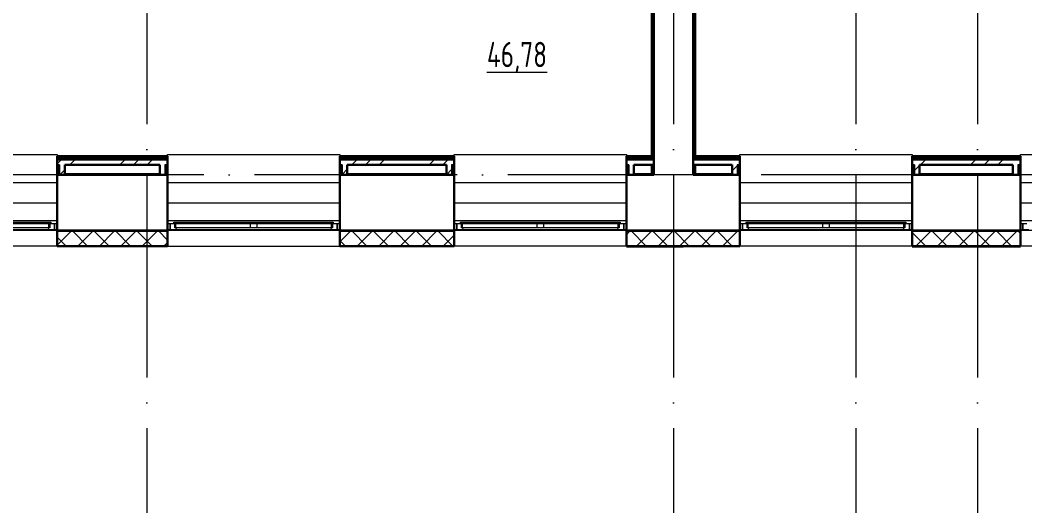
# Model space of a CAD drawing. Header units: millimetres. Extents: x -259793 to 503324, y -44556 to 93494.
# Drawn here: x -54908 to -44989, y -24790 to -19996 of the extents above; entities that cross this region are included whole.
import ezdxf

# ---------------------------------------------------------------- set-up
doc = ezdxf.new("R2010")
doc.units = ezdxf.units.MM
doc.linetypes.add('ADSK_Линия сетки', pattern=[25, 20, -2.5, 0, -2.5])
for name, color, linetype, lineweight in [('_ Окна', 7, 'Continuous', 9), ('Марки помещений', 252, 'Continuous', 20), ('Ограждение', 252, 'Continuous', 9), ('Окна', 252, 'Continuous', 9), ('Оси', 252, 'Continuous', 9), ('Стены внутренние', 7, 'Continuous', 18), ('Стены наружные', 7, 'Continuous', 18), ('Стены штриховка', 7, 'Continuous', 9)]:
    doc.layers.add(name, color=color, linetype=linetype, lineweight=lineweight)
doc.styles.add('GOST Common_3', font='', dxfattribs={"height": 3.5})
doc.styles.get('GOST Common_3').set_extended_font_data('GOST 2.304 type A')

# ---------------------------------------------------------------- blocks, each defined once
blk = doc.blocks.new('1 этаж')
at = {"layer": 'Стены наружные', "lineweight": 9, "true_color": 0x636466}
h = blk.add_hatch(dxfattribs=at)
h.set_pattern_fill('FP_41', color=251, style=0, pattern_type=2)
h.set_pattern_definition([(180, (-32119.82, 96), (-1e-14, -100), [])])
h.paths.add_polyline_path([(-66005.8, -20703.7), (-64730.8, -20703.7), (-64730.8, -20693.7), (-66005.8, -20693.7)])
h.paths.add_polyline_path([(2117.4, -20703.7), (2694.2, -20703.7), (2694.2, -20693.7), (1409.2, -20693.7), (1409.2, -20703.7)])
h.paths.add_polyline_path([(-63030.8, -20703.7), (-61880.8, -20703.7), (-61880.8, -20693.7), (-63030.8, -20693.7)])
h.paths.add_polyline_path([(-752.8, -20703.7), (-290.8, -20703.7), (-290.8, -20693.7), (-1390.8, -20693.7), (-1390.8, -20703.7)])
h.paths.add_polyline_path([(-60180.8, -20703.7), (-59050.8, -20703.7), (-59050.8, -20693.7), (-60180.8, -20693.7)])
h.paths.add_polyline_path([(-3623, -20703.7), (-3090.8, -20703.7), (-3090.8, -20693.7), (-4165.8, -20693.7), (-4165.8, -20703.7)])
h.paths.add_polyline_path([(-57350.8, -20703.7), (-56240.8, -20703.7), (-56240.8, -20693.7), (-57350.8, -20693.7)])
h.paths.add_polyline_path([(-5865.8, -20703.7), (-5865.8, -20693.7), (-6960.8, -20693.7), (-6960.8, -20703.7), (-6493.2, -20703.7)])
h.paths.add_polyline_path([(-54540.8, -20703.7), (-53450.8, -20703.7), (-53450.8, -20693.7), (-54540.8, -20693.7)])
h.paths.add_polyline_path([(-8660.8, -20703.7), (-8660.8, -20693.7), (-9765.8, -20693.7), (-9765.8, -20703.7), (-9363.4, -20703.7)])
h.paths.add_polyline_path([(-51750.8, -20703.7), (-50620.8, -20703.7), (-50620.8, -20693.7), (-51750.8, -20693.7)])
h.paths.add_polyline_path([(-11516, -20703.7), (-11465.8, -20703.7), (-11465.8, -20693.7), (-12545.8, -20693.7), (-12545.8, -20703.7), (-12233.6, -20703.7)])
h.paths.add_polyline_path([(-48920.8, -20703.7), (-47800.8, -20703.7), (-47800.8, -20693.7), (-48920.8, -20693.7)])
h.paths.add_polyline_path([(-14245.8, -20703.7), (-14245.8, -20693.7), (-15320.8, -20693.7), (-15320.8, -20703.7), (-14386.2, -20703.7)])
h.paths.add_polyline_path([(-46100.8, -20703.7), (-45030.8, -20703.7), (-45030.8, -20693.7), (-46100.8, -20693.7)])
h.paths.add_polyline_path([(-17256.4, -20703.7), (-17020.8, -20703.7), (-17020.8, -20693.7), (-18120.8, -20693.7), (-18120.8, -20703.7), (-17974, -20703.7)])
h.paths.add_polyline_path([(-43330.8, -20703.7), (-42230.8, -20703.7), (-42230.8, -20693.7), (-43330.8, -20693.7)])
h.paths.add_polyline_path([(-19820.8, -20703.7), (-19820.8, -20693.7), (-20920.8, -20693.7), (-20920.8, -20703.7), (-20126.6, -20703.7)])
h.paths.add_polyline_path([(-40530.8, -20703.7), (-39400.8, -20703.7), (-39400.8, -20693.7), (-40530.8, -20693.7)])
h.paths.add_polyline_path([(-22620.8, -20703.7), (-22620.8, -20693.7), (-23700.8, -20693.7), (-23700.8, -20703.7), (-22996.8, -20703.7)])
h.paths.add_polyline_path([(-25867, -20703.7), (-25400.8, -20703.7), (-25400.8, -20693.7), (-26500.8, -20693.7), (-26500.8, -20703.7), (-26498.8, -20703.7)])
h.paths.add_polyline_path([(-37700.8, -20703.7), (-36590.8, -20703.7), (-36590.8, -20693.7), (-37700.8, -20693.7)])
h.paths.add_polyline_path([(-28202.8, -20703.7), (-28200.8, -20703.7), (-28200.8, -20693.7), (-29240.8, -20693.7), (-29239.8, -20703.7), (-28378.4, -20703.7)])
h.paths.add_polyline_path([(-34890.8, -20703.7), (-33780.8, -20703.7), (-33780.8, -20693.7), (-34890.8, -20693.7)])
h.paths.add_polyline_path([(-30940.8, -20703.7), (-30940.8, -20693.7), (-32080.8, -20693.7), (-32079.8, -20703.7), (-31090.8, -20703.7)])
at = {"layer": '_ Окна', "color": 251, "lineweight": 18, "true_color": 0x636466}
for p, q in [((-54611.8, -20625.7), (-54611.8, -20666.7)), ((-54565.8, -20625.7), (-54603.8, -20625.7)), ((-54565.8, -20683.7), (-54565.8, -20625.7)), ((-53387.8, -20625.7), (-53425.8, -20625.7)), ((-53425.8, -20625.7), (-53425.8, -20683.7)), ((-53379.8, -20666.7), (-53379.8, -20625.7)), ((-51821.8, -20625.7), (-51821.8, -20666.7)), ((-51775.8, -20625.7), (-51813.8, -20625.7)), ((-51775.8, -20683.7), (-51775.8, -20625.7)), ((-50557.8, -20625.7), (-50595.8, -20625.7)), ((-50595.8, -20625.7), (-50595.8, -20683.7)), ((-50549.8, -20666.7), (-50549.8, -20625.7)), ((-48991.8, -20625.7), (-48991.8, -20666.7)), ((-48945.8, -20625.7), (-48983.8, -20625.7)), ((-48945.8, -20683.7), (-48945.8, -20625.7)), ((-47737.8, -20625.7), (-47775.8, -20625.7)), ((-47775.8, -20625.7), (-47775.8, -20683.7)), ((-47729.8, -20666.7), (-47729.8, -20625.7)), ((-46171.8, -20625.7), (-46171.8, -20666.7)), ((-46125.8, -20625.7), (-46163.8, -20625.7)), ((-46125.8, -20683.7), (-46125.8, -20625.7)), ((-44967.8, -20625.7), (-45005.8, -20625.7)), ((-45005.8, -20625.7), (-45005.8, -20683.7)), ((-54629.8, -20666.7), (-54625.2, -20683.7)), ((-54625.2, -20683.7), (-54565.8, -20683.7)), ((-54611.8, -20666.7), (-54623.8, -20666.7)), ((-53425.8, -20683.7), (-53366.4, -20683.7)), ((-53367.8, -20666.7), (-53379.8, -20666.7)), ((-53366.4, -20683.7), (-53361.8, -20666.7)), ((-51839.8, -20666.7), (-51835.2, -20683.7)), ((-51835.2, -20683.7), (-51775.8, -20683.7)), ((-51821.8, -20666.7), (-51833.8, -20666.7)), ((-50595.8, -20683.7), (-50536.4, -20683.7)), ((-50537.8, -20666.7), (-50549.8, -20666.7)), ((-50536.4, -20683.7), (-50531.8, -20666.7)), ((-49009.8, -20666.7), (-49005.2, -20683.7)), ((-49005.2, -20683.7), (-48945.8, -20683.7)), ((-48991.8, -20666.7), (-49003.8, -20666.7)), ((-47775.8, -20683.7), (-47716.4, -20683.7)), ((-47717.8, -20666.7), (-47729.8, -20666.7)), ((-47716.4, -20683.7), (-47711.8, -20666.7)), ((-46189.8, -20666.7), (-46185.2, -20683.7)), ((-46185.2, -20683.7), (-46125.8, -20683.7)), ((-46171.8, -20666.7), (-46183.8, -20666.7)), ((-45005.8, -20683.7), (-44946.4, -20683.7))]:
    blk.add_line(p, q, dxfattribs=at)
at = {"layer": '_ Окна', "color": 251, "true_color": 0x636466}
for p, q in [((-54540.8, -20625.7), (-54565.8, -20625.7)), ((-54565.8, -20625.7), (-54565.8, -20683.7)), ((-53425.8, -20625.7), (-53450.8, -20625.7)), ((-53425.8, -20683.7), (-53425.8, -20625.7)), ((-51750.8, -20625.7), (-51775.8, -20625.7)), ((-51775.8, -20625.7), (-51775.8, -20683.7)), ((-50595.8, -20625.7), (-50620.8, -20625.7)), ((-50595.8, -20683.7), (-50595.8, -20625.7)), ((-48920.8, -20625.7), (-48945.8, -20625.7)), ((-48945.8, -20625.7), (-48945.8, -20683.7)), ((-47775.8, -20625.7), (-47800.8, -20625.7)), ((-47775.8, -20683.7), (-47775.8, -20625.7)), ((-46100.8, -20625.7), (-46125.8, -20625.7)), ((-46125.8, -20625.7), (-46125.8, -20683.7)), ((-45005.8, -20625.7), (-45030.8, -20625.7)), ((-45005.8, -20683.7), (-45005.8, -20625.7)), ((-54565.8, -20683.7), (-54540.8, -20683.7)), ((-53450.8, -20683.7), (-53425.8, -20683.7)), ((-51775.8, -20683.7), (-51750.8, -20683.7)), ((-50620.8, -20683.7), (-50595.8, -20683.7)), ((-48945.8, -20683.7), (-48920.8, -20683.7)), ((-47800.8, -20683.7), (-47775.8, -20683.7)), ((-46125.8, -20683.7), (-46100.8, -20683.7)), ((-45030.8, -20683.7), (-45005.8, -20683.7))]:
    blk.add_line(p, q, dxfattribs=at)
at = {"layer": 'Ограждение', "color": 251, "true_color": 0x636466}
for p, q in [((-48235.8, -19958.8), (-48235.8, -15013.7)), ((-48675.8, -16356.9), (-48675.8, -19958.7)), ((-56240.8, -19943.7), (-54540.8, -19943.7)), ((-54540.8, -19943.7), (-54540.8, -19958.7)), ((-53450.8, -19958.7), (-53450.8, -19943.7)), ((-53450.8, -19943.7), (-51750.8, -19943.7)), ((-51750.8, -19943.7), (-51750.8, -19958.7)), ((-50620.8, -19958.7), (-50620.8, -19943.7)), ((-50620.8, -19943.7), (-48920.8, -19943.7)), ((-48920.8, -19943.7), (-48920.8, -19958.7)), ((-47800.8, -19958.7), (-47800.8, -19943.7)), ((-47800.8, -19943.7), (-46100.8, -19943.7)), ((-46100.8, -19943.7), (-46100.8, -19958.7)), ((-45030.8, -19958.7), (-45030.8, -19943.7)), ((-45030.8, -19943.7), (-43330.8, -19943.7)), ((-48675.8, -20043.7), (-48675.8, -20128.7)), ((-48665.8, -20128.7), (-48665.8, -20043.7)), ((-48245.8, -20043.7), (-48245.8, -20128.7)), ((-48235.8, -20128.7), (-48235.8, -20043.7)), ((-56240.8, -20218.7), (-54540.8, -20218.7)), ((-53450.8, -20218.7), (-51750.8, -20218.7)), ((-50620.8, -20218.7), (-48920.8, -20218.7)), ((-47800.8, -20218.7), (-46100.8, -20218.7)), ((-45030.8, -20218.7), (-43330.8, -20218.7)), ((-56240.8, -20418.7), (-54540.8, -20418.7)), ((-53450.8, -20418.7), (-51750.8, -20418.7)), ((-50620.8, -20418.7), (-48920.8, -20418.7)), ((-47800.8, -20418.7), (-46100.8, -20418.7)), ((-45030.8, -20418.7), (-43330.8, -20418.7)), ((-56240.8, -20593.7), (-54540.8, -20593.7)), ((-53450.8, -20593.7), (-51750.8, -20593.7)), ((-50620.8, -20593.7), (-48920.8, -20593.7)), ((-47800.8, -20593.7), (-46100.8, -20593.7)), ((-45030.8, -20593.7), (-43330.8, -20593.7))]:
    blk.add_line(p, q, dxfattribs=at)
at = {"layer": 'Окна', "color": 251, "true_color": 0x636466}
for p, q in [((-55375.8, -20608.7), (-54603.8, -20608.7)), ((-54603.8, -20625.7), (-55375.8, -20625.7)), ((-54623.8, -20625.7), (-54623.8, -20666.7)), ((-54603.8, -20608.7), (-54603.8, -20625.7)), ((-53387.8, -20608.7), (-52615.8, -20608.7)), ((-53387.8, -20625.7), (-53387.8, -20608.7)), ((-52615.8, -20625.7), (-53387.8, -20625.7)), ((-53367.8, -20666.7), (-53367.8, -20625.7)), ((-52635.8, -20625.7), (-52635.8, -20666.7)), ((-52615.8, -20608.7), (-52585.8, -20608.7)), ((-52615.8, -20608.7), (-52615.8, -20625.7)), ((-52585.8, -20625.7), (-52615.8, -20625.7)), ((-52585.8, -20608.7), (-51813.8, -20608.7)), ((-52585.8, -20625.7), (-52585.8, -20608.7)), ((-51813.8, -20625.7), (-52585.8, -20625.7)), ((-52565.8, -20666.7), (-52565.8, -20625.7)), ((-51833.8, -20625.7), (-51833.8, -20666.7)), ((-51813.8, -20608.7), (-51813.8, -20625.7)), ((-50557.8, -20608.7), (-49785.8, -20608.7)), ((-50557.8, -20625.7), (-50557.8, -20608.7)), ((-49785.8, -20625.7), (-50557.8, -20625.7)), ((-50537.8, -20666.7), (-50537.8, -20625.7)), ((-49805.8, -20625.7), (-49805.8, -20666.7)), ((-49785.8, -20608.7), (-49755.8, -20608.7)), ((-49785.8, -20608.7), (-49785.8, -20625.7)), ((-49755.8, -20625.7), (-49785.8, -20625.7)), ((-49755.8, -20608.7), (-48983.8, -20608.7)), ((-49755.8, -20625.7), (-49755.8, -20608.7)), ((-48983.8, -20625.7), (-49755.8, -20625.7)), ((-49735.8, -20666.7), (-49735.8, -20625.7)), ((-49003.8, -20625.7), (-49003.8, -20666.7)), ((-48983.8, -20608.7), (-48983.8, -20625.7)), ((-47737.8, -20608.7), (-46965.8, -20608.7)), ((-47737.8, -20625.7), (-47737.8, -20608.7)), ((-46965.8, -20625.7), (-47737.8, -20625.7)), ((-47717.8, -20666.7), (-47717.8, -20625.7)), ((-46985.8, -20625.7), (-46985.8, -20666.7)), ((-46965.8, -20608.7), (-46935.8, -20608.7)), ((-46965.8, -20608.7), (-46965.8, -20625.7)), ((-46935.8, -20625.7), (-46965.8, -20625.7)), ((-46935.8, -20608.7), (-46163.8, -20608.7)), ((-46935.8, -20625.7), (-46935.8, -20608.7)), ((-46163.8, -20625.7), (-46935.8, -20625.7)), ((-46915.8, -20666.7), (-46915.8, -20625.7)), ((-46183.8, -20625.7), (-46183.8, -20666.7)), ((-46163.8, -20608.7), (-46163.8, -20625.7)), ((-56156.4, -20683.7), (-54625.2, -20683.7)), ((-54623.8, -20666.7), (-55355.8, -20666.7)), ((-52635.8, -20666.7), (-53367.8, -20666.7)), ((-53366.4, -20683.7), (-51835.2, -20683.7)), ((-52565.8, -20666.7), (-52635.8, -20666.7)), ((-51833.8, -20666.7), (-52565.8, -20666.7)), ((-49805.8, -20666.7), (-50537.8, -20666.7)), ((-50536.4, -20683.7), (-49005.2, -20683.7)), ((-49735.8, -20666.7), (-49805.8, -20666.7)), ((-49003.8, -20666.7), (-49735.8, -20666.7)), ((-46985.8, -20666.7), (-47717.8, -20666.7)), ((-47716.4, -20683.7), (-46185.2, -20683.7)), ((-46915.8, -20666.7), (-46985.8, -20666.7)), ((-46183.8, -20666.7), (-46915.8, -20666.7))]:
    blk.add_line(p, q, dxfattribs=at)
at = {"layer": 'Оси', "color": 251, "linetype": 'ADSK_Линия сетки', "ltscale": 100, "true_color": 0x636466}
for p, q in [((-53655.8, -2643.7), (-53655.8, -33769.9)), ((-48455.8, -2643.7), (-48455.8, -33769.9)), ((-46655.8, -2643.7), (-46655.8, -33769.9)), ((-45455.8, -2643.7), (-45455.8, -33769.9)), ((4411.5, -20143.7), (-72528.1, -20143.7))]:
    blk.add_line(p, q, dxfattribs=at)
at = {"layer": 'Стены внутренние', "color": 251, "lineweight": 30, "true_color": 0x636466}
for p, q in [((-48650.8, -20043.7), (-48650.8, -20143.7)), ((-48260.8, -20143.7), (-48260.8, -20043.7)), ((-54540.8, -20143.7), (-54540.8, -20693.7)), ((-53525.8, -20143.7), (-54465.8, -20143.7)), ((-53450.8, -20693.7), (-53450.8, -20143.7)), ((-51750.8, -20143.7), (-51750.8, -20693.7)), ((-50695.8, -20143.7), (-51675.8, -20143.7)), ((-50620.8, -20693.7), (-50620.8, -20143.7)), ((-48920.8, -20143.7), (-48920.8, -20693.7)), ((-48650.8, -20143.7), (-48845.8, -20143.7)), ((-47875.8, -20143.7), (-48260.8, -20143.7)), ((-47800.8, -20693.7), (-47800.8, -20143.7)), ((-46100.8, -20143.7), (-46100.8, -20693.7)), ((-45105.8, -20143.7), (-46025.8, -20143.7)), ((-45030.8, -20693.7), (-45030.8, -20143.7)), ((-54540.8, -20693.7), (-53450.8, -20693.7)), ((-54540.8, -20703.7), (-54540.8, -20845.7)), ((-53450.8, -20845.7), (-53450.8, -20703.7)), ((-51750.8, -20693.7), (-50620.8, -20693.7)), ((-51750.8, -20703.7), (-51750.8, -20845.7)), ((-50620.8, -20845.7), (-50620.8, -20703.7)), ((-48920.8, -20693.7), (-47800.8, -20693.7)), ((-48920.8, -20703.7), (-48920.8, -20845.7)), ((-47800.8, -20845.7), (-47800.8, -20703.7)), ((-46100.8, -20693.7), (-45030.8, -20693.7)), ((-46100.8, -20703.7), (-46100.8, -20845.7)), ((-45030.8, -20845.7), (-45030.8, -20703.7)), ((-54540.8, -20845.7), (-53450.8, -20845.7)), ((-51750.8, -20845.7), (-50620.8, -20845.7)), ((-48920.8, -20845.7), (-47800.8, -20845.7))]:
    blk.add_line(p, q, dxfattribs=at)
at = {"layer": 'Стены внутренние', "color": 251, "true_color": 0x636466}
for p, q in [((-54540.8, -20693.7), (-56240.8, -20693.7)), ((-51750.8, -20693.7), (-53450.8, -20693.7)), ((-48920.8, -20693.7), (-50620.8, -20693.7)), ((-46100.8, -20693.7), (-47800.8, -20693.7)), ((-43330.8, -20693.7), (-45030.8, -20693.7)), ((-54540.8, -20845.7), (-56240.8, -20845.7)), ((-48920.8, -20845.7), (-50620.8, -20845.7)), ((-46100.8, -20845.7), (-47800.8, -20845.7)), ((-43330.8, -20845.7), (-45030.8, -20845.7))]:
    blk.add_line(p, q, dxfattribs=at)
at = {"layer": 'Стены внутренние', "color": 251, "linetype": 'Continuous', "lineweight": 9, "true_color": 0x636466}
for p, q in [((-54538.8, -20838.1), (-54404.5, -20703.7)), ((-54242.9, -20843.7), (-54382.9, -20703.7)), ((-54332.3, -20843.7), (-54192.3, -20703.7)), ((-54030.8, -20843.7), (-54170.8, -20703.7)), ((-54120.2, -20843.7), (-53980.2, -20703.7)), ((-53818.6, -20843.7), (-53958.6, -20703.7)), ((-53908.1, -20843.7), (-53768.1, -20703.7)), ((-53606.5, -20843.7), (-53746.5, -20703.7)), ((-53696, -20843.7), (-53556, -20703.7)), ((-53452.8, -20785.3), (-53534.4, -20703.7)), ((-51748.8, -20805.8), (-51646.8, -20703.7)), ((-51485.2, -20843.7), (-51625.2, -20703.7)), ((-51574.6, -20843.7), (-51434.6, -20703.7)), ((-51273, -20843.7), (-51413, -20703.7)), ((-51362.5, -20843.7), (-51222.5, -20703.7)), ((-51060.9, -20843.7), (-51200.9, -20703.7)), ((-51150.4, -20843.7), (-51010.4, -20703.7)), ((-50848.8, -20843.7), (-50988.8, -20703.7)), ((-50938.2, -20843.7), (-50798.2, -20703.7)), ((-50636.7, -20843.7), (-50776.7, -20703.7)), ((-48920.8, -20735.5), (-48889, -20703.7)), ((-48727.5, -20843.7), (-48867.5, -20703.7)), ((-48816.9, -20843.7), (-48676.9, -20703.7)), ((-48515.3, -20843.7), (-48655.3, -20703.7)), ((-48604.8, -20843.7), (-48464.8, -20703.7)), ((-48303.2, -20843.7), (-48443.2, -20703.7)), ((-48392.7, -20843.7), (-48252.7, -20703.7)), ((-48091.1, -20843.7), (-48231.1, -20703.7)), ((-48180.5, -20843.7), (-48040.5, -20703.7)), ((-47878.9, -20843.7), (-48018.9, -20703.7)), ((-47968.4, -20843.7), (-47828.4, -20703.7)), ((-47800.8, -20709.7), (-47806.8, -20703.7)), ((-45969.7, -20843.7), (-46100.8, -20712.7)), ((-46059.2, -20843.7), (-45919.2, -20703.7)), ((-45757.6, -20843.7), (-45897.6, -20703.7)), ((-45847.1, -20843.7), (-45707.1, -20703.7)), ((-45545.5, -20843.7), (-45685.5, -20703.7)), ((-45634.9, -20843.7), (-45494.9, -20703.7)), ((-45333.4, -20843.7), (-45473.4, -20703.7)), ((-45422.8, -20843.7), (-45282.8, -20703.7)), ((-45121.2, -20843.7), (-45261.2, -20703.7)), ((-45210.7, -20843.7), (-45070.7, -20703.7)), ((-45030.8, -20722), (-45049.1, -20703.7)), ((-54455, -20843.7), (-54540.8, -20758)), ((-53483.8, -20843.7), (-53452.8, -20812.7)), ((-51697.3, -20843.7), (-51748.8, -20792.2)), ((-50726.1, -20843.7), (-50620.8, -20738.4)), ((-53772.9, -20843.7), (-53774, -20845.7)), ((-51523.1, -20845.7), (-51524.3, -20843.7)), ((-51054.3, -20845), (-51055, -20843.7)), ((-46029.9, -20843.7), (-46031.1, -20845.7)), ((-45774.6, -20845.7), (-45775.7, -20843.7)), ((-45188, -20845.7), (-45189.1, -20843.7))]:
    blk.add_line(p, q, dxfattribs=at)
at = {"layer": 'Стены наружные', "color": 251, "lineweight": 30, "true_color": 0x636466}
for p, q in [((-48260.8, -14593.7), (-48260.8, -20043.7)), ((-48245.8, -19963.7), (-48245.8, -14728.7)), ((-48240.8, -19958.7), (-48240.8, -14733.7)), ((-48650.8, -20043.7), (-48650.8, -15936.9)), ((-48670.8, -16076.9), (-48670.8, -19958.7)), ((-48665.8, -16071.9), (-48665.8, -19963.7)), ((-54540.8, -19958.7), (-54540.8, -20143.7)), ((-53450.8, -19958.7), (-54540.8, -19958.7)), ((-53450.8, -20143.7), (-53450.8, -19958.7)), ((-51750.8, -19958.7), (-51750.8, -20143.7)), ((-50620.8, -19958.7), (-51750.8, -19958.7)), ((-50620.8, -20143.7), (-50620.8, -19958.7)), ((-48920.8, -19958.7), (-48920.8, -20143.7)), ((-48670.8, -19958.7), (-48920.8, -19958.7)), ((-48665.8, -19963.7), (-48670.8, -19963.7)), ((-48260.8, -19968.7), (-48245.8, -19968.7)), ((-48240.8, -19963.7), (-48245.8, -19963.7)), ((-47800.8, -19958.7), (-48240.8, -19958.7)), ((-47800.8, -20143.7), (-47800.8, -19958.7)), ((-46100.8, -19958.7), (-46100.8, -20143.7)), ((-45030.8, -19958.7), (-46100.8, -19958.7)), ((-45030.8, -20143.7), (-45030.8, -19958.7)), ((-54465.8, -20043.7), (-53525.8, -20043.7)), ((-54465.8, -20143.7), (-54465.8, -20043.7)), ((-53525.8, -20043.7), (-53525.8, -20143.7)), ((-51675.8, -20043.7), (-50695.8, -20043.7)), ((-51675.8, -20143.7), (-51675.8, -20043.7)), ((-50695.8, -20043.7), (-50695.8, -20143.7)), ((-48845.8, -20043.7), (-48650.8, -20043.7)), ((-48845.8, -20143.7), (-48845.8, -20043.7)), ((-48260.8, -20043.7), (-47875.8, -20043.7)), ((-47875.8, -20043.7), (-47875.8, -20143.7)), ((-46025.8, -20043.7), (-45105.8, -20043.7)), ((-46025.8, -20143.7), (-46025.8, -20043.7)), ((-45105.8, -20043.7), (-45105.8, -20143.7)), ((-54540.8, -20143.7), (-54465.8, -20143.7)), ((-53525.8, -20143.7), (-53450.8, -20143.7)), ((-51750.8, -20143.7), (-51675.8, -20143.7)), ((-50695.8, -20143.7), (-50620.8, -20143.7)), ((-48920.8, -20143.7), (-48845.8, -20143.7)), ((-47875.8, -20143.7), (-47800.8, -20143.7)), ((-46100.8, -20143.7), (-46025.8, -20143.7)), ((-45105.8, -20143.7), (-45030.8, -20143.7)), ((-54540.8, -20693.7), (-54540.8, -20703.7)), ((-53450.8, -20703.7), (-53450.8, -20693.7)), ((-51750.8, -20693.7), (-51750.8, -20703.7)), ((-50620.8, -20703.7), (-50620.8, -20693.7)), ((-48920.8, -20693.7), (-48920.8, -20703.7)), ((-47800.8, -20703.7), (-47800.8, -20693.7)), ((-46100.8, -20693.7), (-46100.8, -20703.7)), ((-45030.8, -20703.7), (-45030.8, -20693.7)), ((-48920.8, -20845.7), (-48920.8, -20850.7)), ((-48920.8, -20850.7), (-48360.8, -20850.7)), ((-48360.8, -20850.7), (-48360.8, -20845.7)), ((-45030.8, -20845.7), (-46100.8, -20845.7)), ((-46100.8, -20845.7), (-46100.8, -20850.7)), ((-46100.8, -20850.7), (-45030.8, -20850.7)), ((-45030.8, -20850.7), (-45030.8, -20845.7))]:
    blk.add_line(p, q, dxfattribs=at)
at = {"layer": 'Стены наружные', "color": 251, "linetype": 'Continuous', "lineweight": 9, "true_color": 0x636466}
for p, q in [((-48670.8, -18647), (-48665.8, -18642)), ((-48245.8, -18646.3), (-48240.8, -18641.3)), ((-48670.8, -18717.7), (-48665.8, -18712.7)), ((-48245.8, -18717), (-48240.8, -18712)), ((-48670.8, -18788.4), (-48665.8, -18783.4)), ((-48245.8, -18787.7), (-48240.8, -18782.7)), ((-48670.8, -18859.1), (-48665.8, -18854.1)), ((-48670.8, -18929.9), (-48665.8, -18924.9)), ((-48245.8, -18858.4), (-48240.8, -18853.4)), ((-48245.8, -18929.1), (-48240.8, -18924.1)), ((-48670.8, -19000.6), (-48665.8, -18995.6)), ((-48260.8, -19014.8), (-48245.8, -18999.8)), ((-48245.8, -18999.8), (-48240.8, -18994.8)), ((-48670.8, -19071.3), (-48665.8, -19066.3)), ((-48670.8, -19142), (-48665.8, -19137)), ((-48245.8, -19070.5), (-48240.8, -19065.5)), ((-48245.8, -19141.2), (-48240.8, -19136.2)), ((-48670.8, -19212.7), (-48665.8, -19207.7)), ((-48245.8, -19212), (-48240.8, -19207)), ((-48670.8, -19283.4), (-48665.8, -19278.4)), ((-48245.8, -19282.7), (-48240.8, -19277.7)), ((-48670.8, -19354.1), (-48665.8, -19349.1)), ((-48670.8, -19424.8), (-48665.8, -19419.8)), ((-48260.8, -19439.1), (-48245.8, -19424.1)), ((-48245.8, -19353.4), (-48240.8, -19348.4)), ((-48245.8, -19424.1), (-48240.8, -19419.1)), ((-48670.8, -19495.5), (-48665.8, -19490.5)), ((-48245.8, -19494.8), (-48240.8, -19489.8)), ((-48670.8, -19566.2), (-48665.8, -19561.2)), ((-48670.8, -19637), (-48665.8, -19632)), ((-48245.8, -19565.5), (-48240.8, -19560.5)), ((-48245.8, -19636.2), (-48240.8, -19631.2)), ((-48670.8, -19707.7), (-48665.8, -19702.7)), ((-48245.8, -19706.9), (-48240.8, -19701.9)), ((-48670.8, -19778.4), (-48665.8, -19773.4)), ((-48245.8, -19777.6), (-48240.8, -19772.6)), ((-48670.8, -19849.1), (-48665.8, -19844.1)), ((-48670.8, -19919.8), (-48665.8, -19914.8)), ((-48260.8, -19863.4), (-48245.8, -19848.4)), ((-48245.8, -19848.4), (-48240.8, -19843.4)), ((-48245.8, -19919.1), (-48240.8, -19914.1)), ((-54540.8, -19991.5), (-54530.5, -19981.2)), ((-54540.8, -20035), (-54499.5, -19993.7)), ((-54530.5, -19981.2), (-54518, -19968.7)), ((-54513, -19963.7), (-54508, -19958.7)), ((-54442.3, -19963.7), (-54437.3, -19958.7)), ((-54414.6, -20043.7), (-54364.6, -19993.7)), ((-54371.6, -19963.7), (-54366.6, -19958.7)), ((-54330.9, -19993.7), (-54318.4, -19981.2)), ((-54318.4, -19981.2), (-54305.9, -19968.7)), ((-54305.9, -19968.7), (-54300.9, -19963.7)), ((-54300.9, -19963.7), (-54295.9, -19958.7)), ((-54230.2, -19963.7), (-54225.2, -19958.7)), ((-54159.5, -19963.7), (-54154.5, -19958.7)), ((-54118.7, -19993.7), (-54106.2, -19981.2)), ((-54106.2, -19981.2), (-54093.7, -19968.7)), ((-54088.7, -19963.7), (-54083.7, -19958.7)), ((-54018, -19963.7), (-54013, -19958.7)), ((-53947.3, -19963.7), (-53942.3, -19958.7)), ((-53921.1, -20043.7), (-53871.1, -19993.7)), ((-53906.6, -19993.7), (-53894.1, -19981.2)), ((-53894.1, -19981.2), (-53881.6, -19968.7)), ((-53881.6, -19968.7), (-53876.6, -19963.7)), ((-53876.6, -19963.7), (-53871.6, -19958.7)), ((-53805.9, -19963.7), (-53800.9, -19958.7)), ((-53786.2, -20043.7), (-53736.2, -19993.7)), ((-53735.2, -19963.7), (-53730.2, -19958.7)), ((-53694.5, -19993.7), (-53682, -19981.2)), ((-53682, -19981.2), (-53669.5, -19968.7)), ((-53664.5, -19963.7), (-53659.5, -19958.7)), ((-53651.3, -20043.7), (-53601.3, -19993.7)), ((-53593.8, -19963.7), (-53588.8, -19958.7)), ((-53523.1, -19963.7), (-53518.1, -19958.7)), ((-53482.3, -19993.7), (-53469.8, -19981.2)), ((-53469.8, -19981.2), (-53457.3, -19968.7)), ((-53457.3, -19968.7), (-53452.3, -19963.7)), ((-53452.3, -19963.7), (-53450.8, -19962.2)), ((-51750.8, -19959.2), (-51750.3, -19958.7)), ((-51684.6, -19963.7), (-51679.6, -19958.7)), ((-51631.2, -20043.7), (-51581.2, -19993.7)), ((-51613.9, -19963.7), (-51608.9, -19958.7)), ((-51573.2, -19993.7), (-51560.7, -19981.2)), ((-51560.7, -19981.2), (-51548.2, -19968.7)), ((-51543.2, -19963.7), (-51538.2, -19958.7)), ((-51496.2, -20043.7), (-51446.2, -19993.7)), ((-51472.4, -19963.7), (-51467.4, -19958.7)), ((-51401.7, -19963.7), (-51396.7, -19958.7)), ((-51361.3, -20043.7), (-51311.3, -19993.7)), ((-51361, -19993.7), (-51348.5, -19981.2)), ((-51348.5, -19981.2), (-51336, -19968.7)), ((-51336, -19968.7), (-51331, -19963.7)), ((-51331, -19963.7), (-51326, -19958.7)), ((-51260.3, -19963.7), (-51255.3, -19958.7)), ((-51189.6, -19963.7), (-51184.6, -19958.7)), ((-51148.9, -19993.7), (-51136.4, -19981.2)), ((-51136.4, -19981.2), (-51123.9, -19968.7)), ((-51118.9, -19963.7), (-51113.9, -19958.7)), ((-51048.2, -19963.7), (-51043.2, -19958.7)), ((-50977.5, -19963.7), (-50972.5, -19958.7)), ((-50936.8, -19993.7), (-50924.3, -19981.2)), ((-50924.3, -19981.2), (-50911.8, -19968.7)), ((-50911.8, -19968.7), (-50906.8, -19963.7)), ((-50906.8, -19963.7), (-50901.8, -19958.7)), ((-50867.8, -20043.7), (-50817.8, -19993.7)), ((-50836.1, -19963.7), (-50831.1, -19958.7)), ((-50765.3, -19963.7), (-50760.3, -19958.7)), ((-50732.9, -20043.7), (-50682.9, -19993.7)), ((-50724.6, -19993.7), (-50712.1, -19981.2)), ((-50712.1, -19981.2), (-50699.6, -19968.7)), ((-50694.6, -19963.7), (-50689.6, -19958.7)), ((-50623.9, -19963.7), (-50620.8, -19960.6)), ((-48856.2, -19963.7), (-48851.2, -19958.7)), ((-48815.4, -19993.7), (-48802.9, -19981.2)), ((-48802.9, -19981.2), (-48790.4, -19968.7)), ((-48790.4, -19968.7), (-48785.4, -19963.7)), ((-48785.4, -19963.7), (-48780.4, -19958.7)), ((-48714.7, -19963.7), (-48709.7, -19958.7)), ((-48260.8, -19996.5), (-48258, -19993.7)), ((-48219.8, -19963.7), (-48214.8, -19958.7)), ((-48179, -19993.7), (-48166.5, -19981.2)), ((-48166.5, -19981.2), (-48154, -19968.7)), ((-48149, -19963.7), (-48144, -19958.7)), ((-48078.3, -19963.7), (-48073.3, -19958.7)), ((-48007.6, -19963.7), (-48002.6, -19958.7)), ((-47966.9, -19993.7), (-47954.4, -19981.2)), ((-47954.4, -19981.2), (-47941.9, -19968.7)), ((-47941.9, -19968.7), (-47936.9, -19963.7)), ((-47936.9, -19963.7), (-47931.9, -19958.7)), ((-47866.2, -19963.7), (-47861.2, -19958.7)), ((-47814.6, -20043.7), (-47800.8, -20030)), ((-46098.4, -19963.7), (-46093.4, -19958.7)), ((-46057.7, -19993.7), (-46045.2, -19981.2)), ((-46045.2, -19981.2), (-46032.7, -19968.7)), ((-46027.7, -19963.7), (-46022.7, -19958.7)), ((-46018, -20043.7), (-45968, -19993.7)), ((-45957, -19963.7), (-45952, -19958.7)), ((-45886.3, -19963.7), (-45881.3, -19958.7)), ((-45845.6, -19993.7), (-45833.1, -19981.2)), ((-45833.1, -19981.2), (-45820.6, -19968.7)), ((-45820.6, -19968.7), (-45815.6, -19963.7)), ((-45815.6, -19963.7), (-45810.6, -19958.7)), ((-45744.9, -19963.7), (-45739.9, -19958.7)), ((-45674.2, -19963.7), (-45669.2, -19958.7)), ((-45633.5, -19993.7), (-45621, -19981.2)), ((-45621, -19981.2), (-45608.5, -19968.7)), ((-45603.5, -19963.7), (-45598.5, -19958.7)), ((-45532.8, -19963.7), (-45527.8, -19958.7)), ((-45524.6, -20043.7), (-45474.6, -19993.7)), ((-45462, -19963.7), (-45457, -19958.7)), ((-45421.3, -19993.7), (-45408.8, -19981.2)), ((-45408.8, -19981.2), (-45396.3, -19968.7)), ((-45396.3, -19968.7), (-45391.3, -19963.7)), ((-45391.3, -19963.7), (-45386.3, -19958.7)), ((-45389.7, -20043.7), (-45339.7, -19993.7)), ((-45320.6, -19963.7), (-45315.6, -19958.7)), ((-45254.7, -20043.7), (-45204.7, -19993.7)), ((-45249.9, -19963.7), (-45244.9, -19958.7)), ((-45209.2, -19993.7), (-45196.7, -19981.2)), ((-45196.7, -19981.2), (-45184.2, -19968.7)), ((-45179.2, -19963.7), (-45174.2, -19958.7)), ((-45108.5, -19963.7), (-45103.5, -19958.7)), ((-45037.8, -19963.7), (-45032.8, -19958.7)), ((-54514.6, -20143.7), (-54465.8, -20094.9)), ((-51725.8, -20138.4), (-51675.8, -20088.4)), ((-50695.8, -20141.6), (-50645.8, -20091.6)), ((-50645.8, -20127), (-50633.3, -20114.5)), ((-50633.3, -20114.5), (-50620.8, -20102)), ((-48920.8, -20099.1), (-48908.3, -20086.6)), ((-48908.3, -20086.6), (-48895.8, -20074.1)), ((-47875.8, -20105), (-47825.8, -20055)), ((-47825.8, -20064.7), (-47813.3, -20052.2)), ((-47813.3, -20052.2), (-47804.8, -20043.7)), ((-46075.8, -20101.5), (-46025.8, -20051.5)), ((-45055.8, -20052.5), (-45047.1, -20043.7)), ((-48847.4, -20846.9), (-48849.6, -20850.7)), ((-46031.1, -20845.7), (-46034, -20850.7)), ((-45774, -20846.7), (-45774.6, -20845.7)), ((-45185.1, -20850.7), (-45188, -20845.7))]:
    blk.add_line(p, q, dxfattribs=at)
at = {"layer": 'Стены наружные', "color": 251, "true_color": 0x636466}
for p, q in [((-54465.8, -20128.7), (-53525.8, -20128.7)), ((-51675.8, -20128.7), (-50695.8, -20128.7)), ((-48845.8, -20128.7), (-48658.3, -20128.7)), ((-48658.3, -20143.7), (-48658.3, -20128.7)), ((-48253.3, -20128.7), (-47875.8, -20128.7)), ((-48253.3, -20143.7), (-48253.3, -20128.7)), ((-46025.8, -20128.7), (-45105.8, -20128.7)), ((-53995.8, -20850.7), (-53995.8, -20845.7)), ((-51185.8, -20850.7), (-53995.8, -20850.7)), ((-53450.8, -20845.7), (-51750.8, -20845.7)), ((-53450.8, -20845.7), (-53450.8, -20850.7)), ((-51750.8, -20850.7), (-51750.8, -20845.7)), ((-51185.8, -20850.7), (-51185.8, -20845.7))]:
    blk.add_line(p, q, dxfattribs=at)
at = {"layer": 'Стены штриховка', "color": 251, "true_color": 0x636466}
for p, q in [((-53450.8, -19963.7), (-54540.8, -19963.7)), ((-54540.8, -19968.7), (-53450.8, -19968.7)), ((-54540.8, -19981.2), (-53450.8, -19981.2)), ((-54540.8, -19993.7), (-53450.8, -19993.7)), ((-50620.8, -19963.7), (-51750.8, -19963.7)), ((-51750.8, -19968.7), (-50620.8, -19968.7)), ((-51750.8, -19981.2), (-50620.8, -19981.2)), ((-51750.8, -19993.7), (-50620.8, -19993.7)), ((-48670.8, -19963.7), (-48920.8, -19963.7)), ((-48920.8, -19968.7), (-48650.8, -19968.7)), ((-48920.8, -19981.2), (-48650.8, -19981.2)), ((-48920.8, -19993.7), (-48650.8, -19993.7)), ((-48665.8, -19963.7), (-48650.8, -19963.7)), ((-48260.8, -19981.2), (-47800.8, -19981.2)), ((-48260.8, -19993.7), (-47800.8, -19993.7)), ((-48245.8, -19968.7), (-47800.8, -19968.7)), ((-47800.8, -19963.7), (-48240.8, -19963.7)), ((-45030.8, -19963.7), (-46100.8, -19963.7)), ((-46100.8, -19968.7), (-45030.8, -19968.7)), ((-46100.8, -19981.2), (-45030.8, -19981.2)), ((-46100.8, -19993.7), (-45030.8, -19993.7)), ((-54515.8, -20043.7), (-54540.8, -20043.7)), ((-54528.3, -20043.7), (-54528.3, -20143.7)), ((-54515.8, -20043.7), (-54515.8, -20143.7)), ((-53450.8, -20043.7), (-53475.8, -20043.7)), ((-53475.8, -20043.7), (-53475.8, -20143.7)), ((-53463.3, -20043.7), (-53463.3, -20143.7)), ((-51725.8, -20043.7), (-51750.8, -20043.7)), ((-51738.3, -20043.7), (-51738.3, -20143.7)), ((-51725.8, -20043.7), (-51725.8, -20143.7)), ((-50620.8, -20043.7), (-50645.8, -20043.7)), ((-50645.8, -20043.7), (-50645.8, -20143.7)), ((-50633.3, -20043.7), (-50633.3, -20143.7)), ((-48895.8, -20043.7), (-48920.8, -20043.7)), ((-48908.3, -20043.7), (-48908.3, -20143.7)), ((-48895.8, -20043.7), (-48895.8, -20143.7)), ((-47800.8, -20043.7), (-47825.8, -20043.7)), ((-47825.8, -20043.7), (-47825.8, -20143.7)), ((-47813.3, -20043.7), (-47813.3, -20143.7)), ((-46075.8, -20043.7), (-46100.8, -20043.7)), ((-46088.3, -20043.7), (-46088.3, -20143.7)), ((-46075.8, -20043.7), (-46075.8, -20143.7)), ((-45030.8, -20043.7), (-45055.8, -20043.7)), ((-45055.8, -20043.7), (-45055.8, -20143.7)), ((-45043.3, -20043.7), (-45043.3, -20143.7)), ((-53450.8, -20703.7), (-54540.8, -20703.7)), ((-50620.8, -20703.7), (-51750.8, -20703.7)), ((-47800.8, -20703.7), (-48920.8, -20703.7)), ((-45030.8, -20703.7), (-46100.8, -20703.7)), ((-54538.8, -20769.7), (-54540.8, -20769.7)), ((-54538.8, -20769.7), (-54538.8, -20843.7)), ((-53450.8, -20769.7), (-53452.8, -20769.7)), ((-53452.8, -20843.7), (-53452.8, -20769.7)), ((-51748.8, -20769.7), (-51750.8, -20769.7)), ((-51748.8, -20769.7), (-51748.8, -20843.7)), ((-50620.8, -20769.7), (-50622.8, -20769.7)), ((-50622.8, -20843.7), (-50622.8, -20769.7)), ((-48918.8, -20769.7), (-48920.8, -20769.7)), ((-48918.8, -20769.7), (-48918.8, -20843.7)), ((-47800.8, -20769.7), (-47802.8, -20769.7)), ((-47802.8, -20843.7), (-47802.8, -20769.7)), ((-46098.8, -20769.7), (-46100.8, -20769.7)), ((-46098.8, -20769.7), (-46098.8, -20843.7)), ((-45030.8, -20769.7), (-45032.8, -20769.7)), ((-45032.8, -20843.7), (-45032.8, -20769.7)), ((-54538.8, -20843.7), (-53452.8, -20843.7)), ((-51748.8, -20843.7), (-50622.8, -20843.7)), ((-48918.8, -20843.7), (-47802.8, -20843.7)), ((-46098.8, -20843.7), (-45032.8, -20843.7))]:
    blk.add_line(p, q, dxfattribs=at)
at = {"layer": 'Марки помещений', "color": 251, "true_color": 0x636466, "style": 'GOST Common_3', "width": 0.9}
blk.add_text('%%U46,78', height=250, dxfattribs=at).set_placement((-50297.3, -19080.6))

msp = doc.modelspace()

# ---------------------------------------------------------------- block references
msp.add_blockref('1 этаж', (-2, -1380.07963))

doc.saveas('drawing.dxf')
